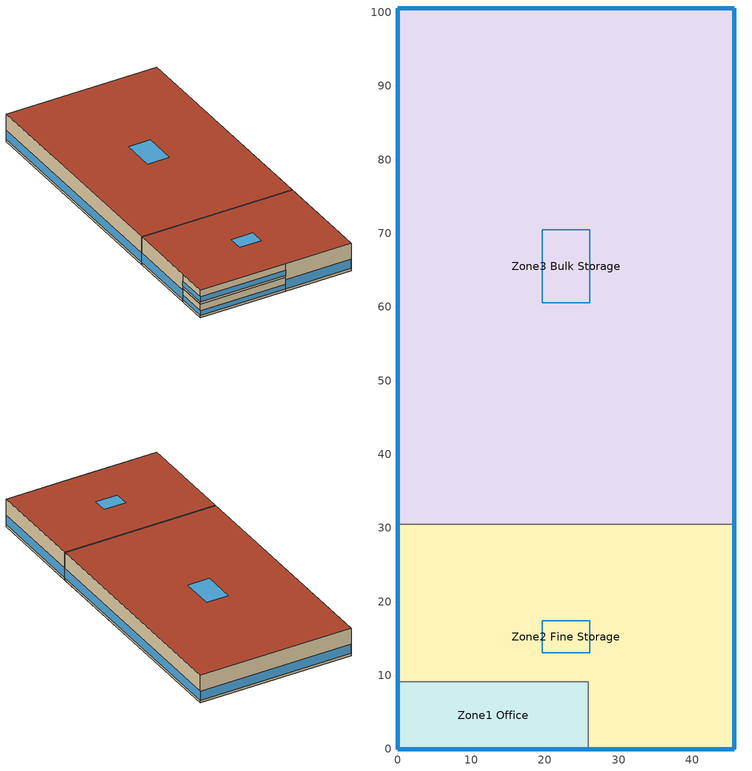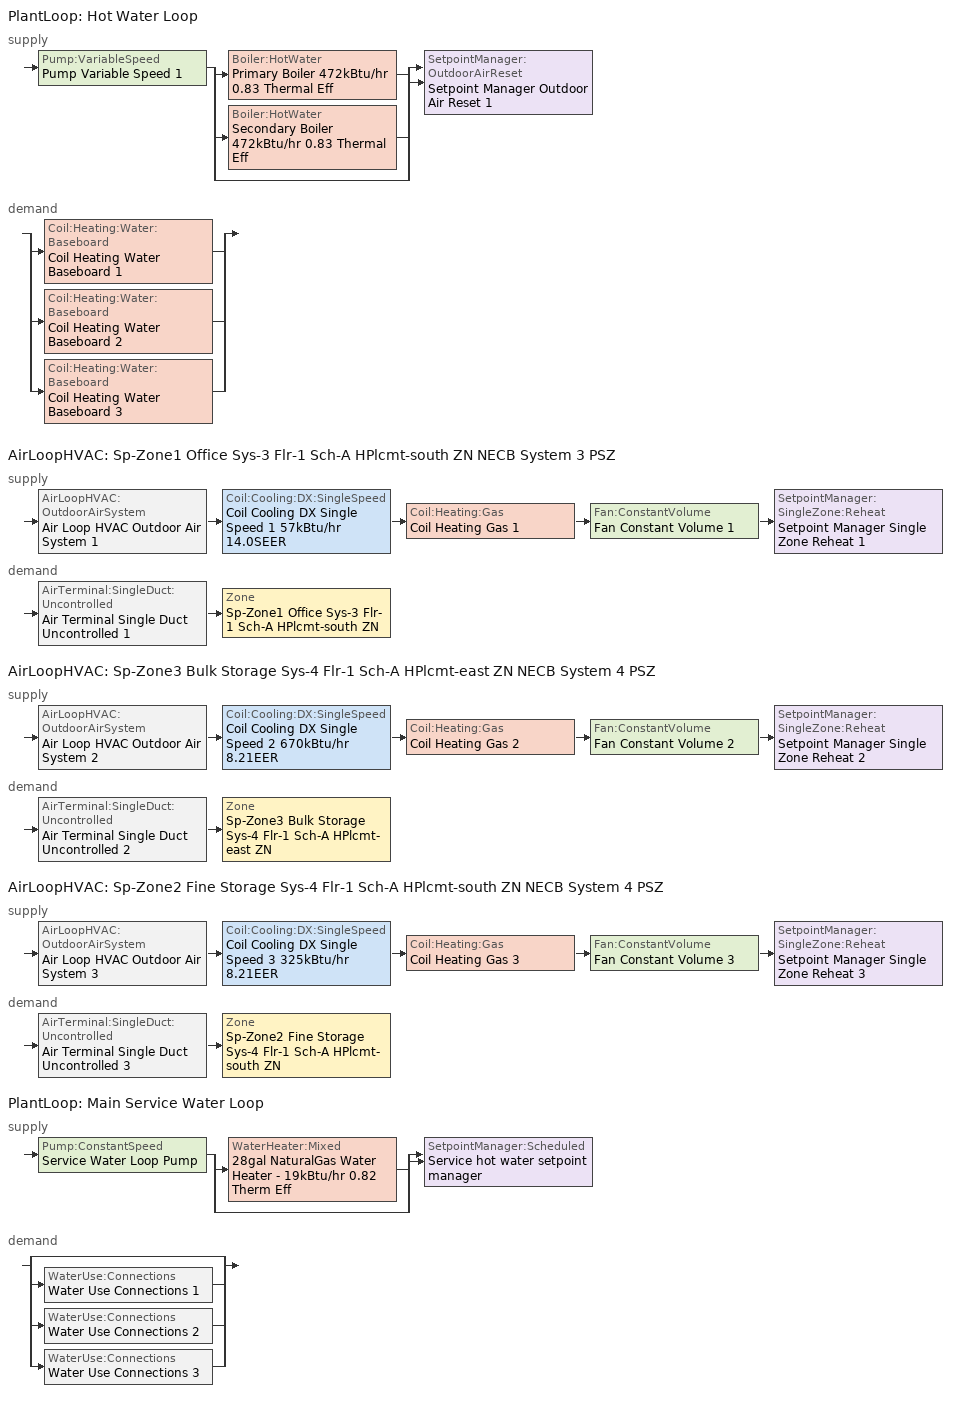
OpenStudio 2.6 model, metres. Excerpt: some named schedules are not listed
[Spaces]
Zone3 Bulk Storage
 floor ground: 45.72,100.58 45.72,30.48 0,30.48 0,100.58 z0
 wall outside: 45.72,30.48 45.72,100.58 0,100.58 0,30.48 z0:8.53
 wall to Zone2 Fine Storage: 45.72,30.48 0,30.48 z0:8.53
 window: 0,100.55 0,30.5 / 45.69,100.58 0.03,100.58 / 45.72,30.5 45.72,100.55 z0.76:3.61
 roof outside: 45.72,30.48 45.72,100.58 0,100.58 0,30.48 z8.53
 skylight: 26.09,60.57 26.09,70.49 19.63,70.49 19.63,60.57 z8.53
Zone2 Fine Storage
 floor to Zone1 Office: 0,0 0,9.14 25.91,9.14 25.91,0 z4.27
 floor ground: 45.72,30.48 45.72,0 25.91,0 25.91,9.14 0,9.14 0,30.48 z0
 wall outside: 0,30.48 0,9.14 / 25.91,0 45.72,0 45.72,30.48 z0:8.53; 0,9.14 0,0 25.91,0 z4.27:8.53
 wall to Zone1 Office: 0,9.14 25.91,9.14 25.91,0 z0:4.27
 window: 25.93,0 45.69,0 / 0,30.45 0,9.17 / 45.72,0.03 45.72,30.45 z0.76:3.61; 0.03,0 25.88,0 z5.03:6.45; 0,9.12 0,0.03 z5.03:6.46
 roof outside: 45.72,0 45.72,30.48 0,30.48 0,0 z8.53
 skylight: 26.09,13.08 26.09,17.39 19.63,17.39 19.63,13.08 z8.53
Zone1 Office
 floor ground: 25.91,9.14 25.91,0 0,0 0,9.14 z0
 wall outside: 0,9.14 0,0 25.91,0 z0:4.27
 window: 0.03,0 25.88,0 / 0,9.12 0,0.03 z0.76:2.19
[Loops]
PlantLoop 'Hot Water Loop'
 supply: Pump:VariableSpeed 'Pump Variable Speed 1' > split
  | Boiler:HotWater 'Primary Boiler 472kBtu/hr 0.83 Thermal Eff'
  | Boiler:HotWater 'Secondary Boiler 472kBtu/hr 0.83 Thermal Eff'
  | bypass
  join > SetpointManager:OutdoorAirReset 'Setpoint Manager Outdoor Air Reset 1'
 demand: split
  | Coil:Heating:Water:Baseboard 'Coil Heating Water Baseboard 1'
  | Coil:Heating:Water:Baseboard 'Coil Heating Water Baseboard 2'
  | Coil:Heating:Water:Baseboard 'Coil Heating Water Baseboard 3'
AirLoopHVAC 'Sp-Zone1 Office Sys-3 Flr-1 Sch-A HPlcmt-south ZN NECB System 3 PSZ'
 supply: AirLoopHVAC:OutdoorAirSystem 'Air Loop HVAC Outdoor Air System 1' > Coil:Cooling:DX:SingleSpeed 'Coil Cooling DX Single Speed 1 57kBtu/hr 14.0SEER' > Coil:Heating:Gas 'Coil Heating Gas 1' > Fan:ConstantVolume 'Fan Constant Volume 1' > SetpointManager:SingleZone:Reheat 'Setpoint Manager Single Zone Reheat 1'
 demand: AirTerminal:SingleDuct:Uncontrolled 'Air Terminal Single Duct Uncontrolled 1' > Zone 'Sp-Zone1 Office Sys-3 Flr-1 Sch-A HPlcmt-south ZN'
AirLoopHVAC 'Sp-Zone3 Bulk Storage Sys-4 Flr-1 Sch-A HPlcmt-east ZN NECB System 4 PSZ'
 supply: AirLoopHVAC:OutdoorAirSystem 'Air Loop HVAC Outdoor Air System 2' > Coil:Cooling:DX:SingleSpeed 'Coil Cooling DX Single Speed 2 670kBtu/hr 8.21EER' > Coil:Heating:Gas 'Coil Heating Gas 2' > Fan:ConstantVolume 'Fan Constant Volume 2' > SetpointManager:SingleZone:Reheat 'Setpoint Manager Single Zone Reheat 2'
 demand: AirTerminal:SingleDuct:Uncontrolled 'Air Terminal Single Duct Uncontrolled 2' > Zone 'Sp-Zone3 Bulk Storage Sys-4 Flr-1 Sch-A HPlcmt-east ZN'
AirLoopHVAC 'Sp-Zone2 Fine Storage Sys-4 Flr-1 Sch-A HPlcmt-south ZN NECB System 4 PSZ'
 supply: AirLoopHVAC:OutdoorAirSystem 'Air Loop HVAC Outdoor Air System 3' > Coil:Cooling:DX:SingleSpeed 'Coil Cooling DX Single Speed 3 325kBtu/hr 8.21EER' > Coil:Heating:Gas 'Coil Heating Gas 3' > Fan:ConstantVolume 'Fan Constant Volume 3' > SetpointManager:SingleZone:Reheat 'Setpoint Manager Single Zone Reheat 3'
 demand: AirTerminal:SingleDuct:Uncontrolled 'Air Terminal Single Duct Uncontrolled 3' > Zone 'Sp-Zone2 Fine Storage Sys-4 Flr-1 Sch-A HPlcmt-south ZN'
PlantLoop 'Main Service Water Loop'
 supply: Pump:ConstantSpeed 'Service Water Loop Pump' > split
  | WaterHeater:Mixed '28gal NaturalGas Water Heater - 19kBtu/hr 0.82 Therm Eff'
  | bypass
  join > SetpointManager:Scheduled 'Service hot water setpoint manager'
 demand: split
  | bypass
  | WaterUse:Connections 'Water Use Connections 1'
  | WaterUse:Connections 'Water Use Connections 2'
  | WaterUse:Connections 'Water Use Connections 3'
[ClimateZones]
Climate Zone Institution Name 1=ASHRAE; Climate Zone Document Name 1=ANSI/ASHRAE Standard 169; Climate Zone Document Year 1=2006; Climate Zone Institution Name 2=CEC; Climate Zone Document Name 2=California Climate Zone Descriptions; Climate Zone Document Year 2=1995
[Building]
Warehouse-CAN_AB_Calgary.Intl.AP.718770_CWEC2016.epw created: 2018-10-11 19:04:12 +0000: Default Construction Set=BTAP-Mass at hdd = 5000.0; Standards Number of Stories=1; Standards Number of Above Ground Stories=1; Standards Building Type=Warehouse
[Site]
Calgary Intl AP_AB_CAN: Latitude {deg}=51.114; Longitude {deg}=-114.02; Time Zone {hr}=-7; Elevation {m}=1084.1
[Site:WaterMainsTemperature]
Calculation Method=Correlation; Annual Average Outdoor Air Temperature {C}=5; Maximum Difference In Monthly Average Outdoor Air Temperatures {deltaC}=23.3
[Site:GroundTemperature:BuildingSurface]
19.527, 19.502, 19.536, 19.598, 20.002, 21.64, 22.225, 22.375, 21.449, 20.121, 19.802, 19.633
[SizingPeriod:DesignDay] Barometric Pressure {Pa}=88961; Sky Clearness=0; Rain Indicator=0; Snow Indicator=0; Day of Month=21; Daylight Saving Time Indicator=0; Humidity Indicating Type=Wetbulb; Dry-Bulb Temperature Range Modifier Type=DefaultMultipliers
Name | Maximum Dry-Bulb Temperature {C} | Daily Dry-Bulb Temperature Range {deltaC} | Humidity Indicating Conditions at Maximum Dry-Bulb | Wind Speed {m/s} | Wind Direction {deg} | Month | Day Type | Solar Model Indicator | ASHRAE Taub | ASHRAE Taud
Calgary Intl AP Ann Clg .4% Condns DB=>MWB | 28.5 | 12.1 | 16.1 | 4.5 | 160 | 7 | SummerDesignDay | ASHRAETau | 0.339 | 2.421
Calgary Intl AP Ann Htg 99.6% Condns DB | -28.5 | 0 | -28.5 | 2.9 | 200 | 1 | WinterDesignDay | ASHRAEClearSky
[Material:NoMass] Roughness=Smooth; Thermal Absorptance=0.9; Solar Absorptance=0.7
Name | Thermal Resistance {m2-K/W} | Visible Absorptance
Typical Carpet Pad | 0.21648 | 0.8
Typical Insulation 1 | 5.91238 | 0.7
Typical Insulation 2 | 4.49096 | 0.7
Typical Insulation 3 | 7.24636 | 0.7
Typical Carpet Pad 2 | 1.25503 | 0.8
Typical Carpet Pad 3 | 3.45515 | 0.8
Typical Insulation 4 | 0.526298 | 0.7
Typical Insulation 5 | 0.526316 | 0.7
[Material]
Name | Roughness | Thickness {m} | Conductivity {W/m-K} | Density {kg/m3} | Specific Heat {J/kg-K} | Thermal Absorptance | Solar Absorptance | Visible Absorptance
100mm Normalweight concrete floor | MediumSmooth | 0.1016 | 2.31 | 2322 | 832
G01 13mm gypsum board | Smooth | 0.0127 | 0.16 | 800 | 1090 | 0.9 | 0.7 | 0.5
G05 25mm wood | MediumSmooth | 0.0254 | 0.15 | 608 | 1630 | 0.9 | 0.5 | 0.5
4 in. Normalweight Concrete Floor | MediumRough | 0.1016 | 2.31 | 2322 | 832 | 0.9 | 0.7 | 0.7
1IN Stucco | Smooth | 0.0253 | 0.6918 | 1858 | 837 | 0.9 | 0.7 | 0.92
8IN CONCRETE HW RefBldg | Rough | 0.2032 | 1.311 | 2240 | 836.8 | 0.9 | 0.7 | 0.7
1/2IN Gypsum | Smooth | 0.0127 | 0.16 | 784.9 | 830 | 0.9 | 0.4 | 0.4
Metal Roof Surface; F08 Metal surface | Smooth | 0.0008 | 45.28 | 7824 | 500 | 0.9 | 0.7 | 0.7
6 in. Normalweight Concrete Floor | MediumRough | 0.1524 | 2.31 | 2322 | 832 | 0.9 | 0.7 | 0.7
[Construction]
BTAP-Int-Floor: 100mm Normalweight concrete floor, Typical Carpet Pad
BTAP-Int-Wall: G01 13mm gypsum board, G01 13mm gypsum board
BTAP-Int-Ceiling: Typical Carpet Pad, 100mm Normalweight concrete floor
BTAP-Ext-DaylightDiffuser: SimpleGlazing
BTAP-Int-Door: G05 25mm wood
BTAP-Ext-Floor-Mass:U-0.162: Typical Insulation 1, 4 in. Normalweight Concrete Floor, Typical Carpet Pad
BTAP-Ext-Wall-Mass:U-0.21: 1IN Stucco, 8IN CONCRETE HW RefBldg, Typical Insulation 2, 1/2IN Gypsum
BTAP-Ext-Roof-Metal:U-0.138: Metal Roof Surface, Typical Insulation 3
BTAP-Grnd-Floor-Mass:U-0.757: 6 in. Normalweight Concrete Floor, Typical Carpet Pad 2
BTAP-Grnd-Roof-Mass:U-0.284: 6 in. Normalweight Concrete Floor, Typical Carpet Pad 3
BTAP-Ext-Door:U-1.9000000000000001: F08 Metal surface, Typical Insulation 4
BTAP-Ext-OverHeadDoor:U-1.9000000000000001: Typical Insulation 5
BTAP-Ext-DaylightDiffuser:U=0.190 SHGC=0.600: SimpleGlazing:U=0.190 SHGC=0.600
[DefaultConstructionSet]
BTAP-Mass at hdd = 5000.0: Default Exterior Surface Constructions=BTAP-Mass at hdd = 5000.0; Default Interior Surface Constructions=Default Surface Constructions 2; Default Ground Contact Surface Constructions=BTAP-Mass at hdd = 5000.0 1; Default Exterior SubSurface Constructions=BTAP-Mass at hdd = 5000.0; Default Interior SubSurface Constructions=Default Sub Surface Constructions 2; Interior Partition Construction=BTAP-Int-Door
[DefaultSurfaceConstructions]
Name | Floor Construction | Wall Construction | Roof Ceiling Construction
Default Surface Constructions 2 | BTAP-Int-Floor | BTAP-Int-Wall | BTAP-Int-Ceiling
BTAP-Mass at hdd = 5000.0 | BTAP-Ext-Floor-Mass:U-0.162 | BTAP-Ext-Wall-Mass:U-0.21 | BTAP-Ext-Roof-Metal:U-0.138
BTAP-Mass at hdd = 5000.0 1 | BTAP-Grnd-Floor-Mass:U-0.757 | BTAP-Grnd-Roof-Mass:U-0.284 | BTAP-Grnd-Roof-Mass:U-0.284
[DefaultSubSurfaceConstructions]
Name | Fixed Window Construction | Operable Window Construction | Door Construction | Glass Door Construction | Overhead Door Construction | Skylight Construction | Tubular Daylight Dome Construction | Tubular Daylight Diffuser Construction
Default Sub Surface Constructions 2 | BTAP-Ext-DaylightDiffuser | BTAP-Ext-DaylightDiffuser | BTAP-Int-Door
BTAP-Mass at hdd = 5000.0 | BTAP-Ext-DaylightDiffuser:U=0.190 SHGC=0.600 | BTAP-Ext-DaylightDiffuser:U=0.190 SHGC=0.600 | BTAP-Ext-Door:U-1.9000000000000001 | BTAP-Ext-DaylightDiffuser:U=0.190 SHGC=0.600 | BTAP-Ext-OverHeadDoor:U-1.9000000000000001 | BTAP-Ext-DaylightDiffuser:U=0.190 SHGC=0.600 | BTAP-Ext-DaylightDiffuser:U=0.190 SHGC=0.600 | BTAP-Ext-DaylightDiffuser:U=0.190 SHGC=0.600
[WindowMaterial:SimpleGlazingSystem] Solar Heat Gain Coefficient=0.6; Visible Transmittance=0.21
Name | U-Factor {W/m2-K}
SimpleGlazing | 2.2
SimpleGlazing:U=0.190 SHGC=0.600 | 1.9
[Space] Building Story=Building Story 1; Part of Total Floor Area=Yes
Name | Space Type | Thermal Zone
Zone3 Bulk Storage | Space Function Warehouse storage area medium to bulky palletized items | Sp-Zone3 Bulk Storage Sys-4 Flr-1 Sch-A HPlcmt-east ZN
Zone2 Fine Storage | Space Function Warehouse storage area small hand-carried items(4) | Sp-Zone2 Fine Storage Sys-4 Flr-1 Sch-A HPlcmt-south ZN
Zone1 Office | Space Function Office enclosed > 25 m2 | Sp-Zone1 Office Sys-3 Flr-1 Sch-A HPlcmt-south ZN
[BuildingStory]
Building Story 1: Nominal Z Coordinate {m}=0
[SpaceType] Standards Building Type=Space Function
Name | Default Schedule Set | Design Specification Outdoor Air Object | Standards Space Type
Space Function Warehouse storage area medium to bulky palletized items | Space Function Warehouse storage area medium to bulky palletized items Schedule Set | Space Function Warehouse storage area medium to bulky palletized items Ventilation | Warehouse storage area medium to bulky palletized items
Space Function Warehouse storage area small hand-carried items(4) | Space Function Warehouse storage area small hand-carried items(4) Schedule Set | Space Function Warehouse storage area small hand-carried items(4) Ventilation | Warehouse storage area small hand-carried items(4)
Space Function Office enclosed > 25 m2 | Space Function Office enclosed > 25 m2 Schedule Set | Space Function Office enclosed > 25 m2 Ventilation | Office enclosed > 25 m2
[People:Definition] Number of People Calculation Method=People/Area; Fraction Radiant=0.3
Name | People per Space Floor Area {person/m2}
Space Function Office enclosed > 25 m2 People Definition | 0.0500182
Space Function Warehouse storage area medium to bulky palletized items People Definition | 0.0100036
Space Function Warehouse storage area small hand-carried items(4) People Definition | 0.0200073
[People] Work Efficiency Schedule=Work Efficiency Schedule; Clothing Insulation Schedule=Clothing Schedule; Air Velocity Schedule=Air Velocity Schedule; Multiplier=1
Name | People Definition | Space or SpaceType
Space Function Office enclosed > 25 m2 People | Space Function Office enclosed > 25 m2 People Definition | Space Function Office enclosed > 25 m2
Space Function Warehouse storage area medium to bulky palletized items People | Space Function Warehouse storage area medium to bulky palletized items People Definition | Space Function Warehouse storage area medium to bulky palletized items
Space Function Warehouse storage area small hand-carried items(4) People | Space Function Warehouse storage area small hand-carried items(4) People Definition | Space Function Warehouse storage area small hand-carried items(4)
[Lights:Definition] Design Level Calculation Method=Watts/Area; Fraction Radiant=0.5; Fraction Visible=0.2
Name | Watts per Space Floor Area {W/m2}
Space Function Office enclosed > 25 m2 Lights Definition | 9.99992
Space Function Warehouse storage area medium to bulky palletized items Lights Definition | 3.79997
Space Function Warehouse storage area small hand-carried items(4) Lights Definition | 7.39994
[Lights] Fraction Replaceable=1
Name | Lights Definition | Space or SpaceType
Space Function Office enclosed > 25 m2 Lights | Space Function Office enclosed > 25 m2 Lights Definition | Space Function Office enclosed > 25 m2
Space Function Warehouse storage area medium to bulky palletized items Lights | Space Function Warehouse storage area medium to bulky palletized items Lights Definition | Space Function Warehouse storage area medium to bulky palletized items
Space Function Warehouse storage area small hand-carried items(4) Lights | Space Function Warehouse storage area small hand-carried items(4) Lights Definition | Space Function Warehouse storage area small hand-carried items(4)
[ElectricEquipment:Definition] Design Level Calculation Method=Watts/Area; Fraction Radiant=0.5
Name | Watts per Space Floor Area {W/m2}
Space Function Office enclosed > 25 m2 Elec Equip Definition | 7.50273
Space Function Warehouse storage area medium to bulky palletized items Elec Equip Definition; Space Function Warehouse storage area small hand-carried items(4) Elec Equip Definition | 1.00036
[ElectricEquipment]
Name | Electric Equipment Definition | Space or SpaceType
Space Function Office enclosed > 25 m2 Elec Equip | Space Function Office enclosed > 25 m2 Elec Equip Definition | Space Function Office enclosed > 25 m2
Space Function Warehouse storage area medium to bulky palletized items Elec Equip | Space Function Warehouse storage area medium to bulky palletized items Elec Equip Definition | Space Function Warehouse storage area medium to bulky palletized items
Space Function Warehouse storage area small hand-carried items(4) Elec Equip | Space Function Warehouse storage area small hand-carried items(4) Elec Equip Definition | Space Function Warehouse storage area small hand-carried items(4)
[DesignSpecification:OutdoorAir] Outdoor Air Method=Sum; Outdoor Air Flow per Person {m3/s-person}=0; Outdoor Air Flow Rate {m3/s}=0; Outdoor Air Flow Air Changes per Hour {1/hr}=0
Name | Outdoor Air Flow per Floor Area {m3/s-m2}
Space Function Office enclosed > 25 m2 Ventilation | 0.00042164
Space Function Warehouse storage area medium to bulky palletized items Ventilation; Space Function Warehouse storage area small hand-carried items(4) Ventilation | 0.0003048
[DefaultScheduleSet] Number of People Schedule=NECB-A-Occupancy; People Activity Level Schedule=NECB-Activity; Electric Equipment Schedule=NECB-A-Electric-Equipment; Infiltration Schedule=Always On
Name | Lighting Schedule
Space Function Office enclosed > 25 m2 Schedule Set | NECB-A-Occupancy-NECB-A-Lighting-0.3-0.1-0.67-Light Ruleset
Space Function Warehouse storage area medium to bulky palletized items Schedule Set; Space Function Warehouse storage area small hand-carried items(4) Schedule Set | NECB-A-Lighting
[ThermostatSetpoint:DualSetpoint] Heating Setpoint Temperature Schedule=NECB-A-Thermostat Setpoint-Heating; Cooling Setpoint Temperature Schedule=NECB-A-Thermostat Setpoint-Cooling
Space Function Office enclosed > 25 m2 Thermostat 2; Space Function Warehouse storage area medium to bulky palletized items Thermostat 2; Space Function Warehouse storage area small hand-carried items(4) Thermostat 2
[SpaceInfiltration:DesignFlowRate] Schedule=Always On Discrete; Design Flow Rate Calculation Method=Flow/ExteriorArea; Flow per Exterior Surface Area {m3/s-m2}=0.00025; Constant Term Coefficient=0; Temperature Term Coefficient=0; Velocity Term Coefficient=0.224; Velocity Squared Term Coefficient=0
Name | Space or SpaceType
Zone1 Office Infiltration | Zone1 Office
Zone2 Fine Storage Infiltration | Zone2 Fine Storage
Zone3 Bulk Storage Infiltration | Zone3 Bulk Storage
[ThermalZone] Use Ideal Air Loads=No
Name | Thermostat
Sp-Zone1 Office Sys-3 Flr-1 Sch-A HPlcmt-south ZN | Space Function Office enclosed > 25 m2 Thermostat 2
Sp-Zone3 Bulk Storage Sys-4 Flr-1 Sch-A HPlcmt-east ZN | Space Function Warehouse storage area medium to bulky palletized items Thermostat 2
Sp-Zone2 Fine Storage Sys-4 Flr-1 Sch-A HPlcmt-south ZN | Space Function Warehouse storage area small hand-carried items(4) Thermostat 2
[Sizing:Zone] Zone Cooling Design Supply Air Temperature Input Method=SupplyAirTemperature; Zone Cooling Design Supply Air Temperature {C}=13; Zone Cooling Design Supply Air Temperature Difference {deltaC}=11.11; Zone Heating Design Supply Air Temperature Input Method=SupplyAirTemperature; Zone Heating Design Supply Air Temperature {C}=43; Zone Heating Design Supply Air Temperature Difference {deltaC}=11.11; Zone Cooling Design Supply Air Humidity Ratio {kg-H2O/kg-air}=0.0085; Zone Heating Design Supply Air Humidity Ratio {kg-H2O/kg-air}=0.008; Zone Heating Sizing Factor=1.3; Zone Cooling Sizing Factor=1.1; Cooling Design Air Flow Method=DesignDay; Heating Design Air Flow Method=DesignDay; Account for Dedicated Outdoor Air System=No; Dedicated Outdoor Air System Control Strategy=NeutralSupplyAir; Dedicated Outdoor Air Low Setpoint Temperature for Design {C}=autosize; Dedicated Outdoor Air High Setpoint Temperature for Design {C}=autosize
Sp-Zone1 Office Sys-3 Flr-1 Sch-A HPlcmt-south ZN; Sp-Zone3 Bulk Storage Sys-4 Flr-1 Sch-A HPlcmt-east ZN; Sp-Zone2 Fine Storage Sys-4 Flr-1 Sch-A HPlcmt-south ZN
[Zone equipment]
Sp-Zone1 Office Sys-3 Flr-1 Sch-A HPlcmt-south ZN: Air Terminal Single Duct Uncontrolled 1, Zone HVAC Baseboard Convective Water 1
Sp-Zone3 Bulk Storage Sys-4 Flr-1 Sch-A HPlcmt-east ZN: Air Terminal Single Duct Uncontrolled 2, Zone HVAC Baseboard Convective Water 2
Sp-Zone2 Fine Storage Sys-4 Flr-1 Sch-A HPlcmt-south ZN: Air Terminal Single Duct Uncontrolled 3, Zone HVAC Baseboard Convective Water 3
[PlantLoop] Glycol Concentration=0; Plant Loop Volume {m3}=Autocalculate; Load Distribution Scheme=Optimal
Name | Fluid Type | Maximum Loop Temperature {C} | Minimum Loop Temperature {C}
Hot Water Loop | Water
Main Service Water Loop |  | 60 | 10
[Sizing:Plant] Loop Type=Heating; Sizing Option=NonCoincident; Zone Timesteps in Averaging Window=1; Coincident Sizing Factor Mode=None
Name | Design Loop Exit Temperature {C} | Loop Design Temperature Difference {deltaC}
Hot Water Loop | 82 | 16
Main Service Water Loop | 60 | 5
[Pump:VariableSpeed]
Pump Variable Speed 1: Motor Efficiency=0.865; Pump Control Type=Intermittent; Skin Loss Radiative Fraction=0.5; Design Power Sizing Method=PowerPerFlowPerPressure; Design Electric Power per Unit Flow Rate {W/(m3/s)}=348701.1; Design Shaft Power per Unit Flow Rate per Unit Head {W-s/m3-Pa}=1.45151; Design Minimum Flow Rate Fraction=0
[Boiler:HotWater] Fuel Type=NaturalGas; Nominal Capacity {W}=138273; Nominal Thermal Efficiency=0.83; Normalized Boiler Efficiency Curve=BOILER-EFFFPLR-NECB2011; Water Outlet Upper Temperature Limit {C}=99; Boiler Flow Mode=ConstantFlow; Parasitic Electric Load {W}=0; Sizing Factor=1
Primary Boiler 472kBtu/hr 0.83 Thermal Eff; Secondary Boiler 472kBtu/hr 0.83 Thermal Eff
[SetpointManager:OutdoorAirReset]
Setpoint Manager Outdoor Air Reset 1: Control Variable=Temperature; Setpoint at Outdoor Low Temperature {C}=82; Outdoor Low Temperature {C}=-16; Setpoint at Outdoor High Temperature {C}=60; Outdoor High Temperature {C}=0
[AirLoopHVAC] Design Supply Air Flow Rate {m3/s}=AutoSize
Name | Availability Schedule
Sp-Zone1 Office Sys-3 Flr-1 Sch-A HPlcmt-south ZN NECB System 3 PSZ | Sp-Zone1 Office Sys-3 Flr-1 Sch-A HPlcmt-south ZN NECB System 3 PSZ Occ Sch
Sp-Zone3 Bulk Storage Sys-4 Flr-1 Sch-A HPlcmt-east ZN NECB System 4 PSZ | Sp-Zone3 Bulk Storage Sys-4 Flr-1 Sch-A HPlcmt-east ZN NECB System 4 PSZ Occ Sch
Sp-Zone2 Fine Storage Sys-4 Flr-1 Sch-A HPlcmt-south ZN NECB System 4 PSZ | Sp-Zone2 Fine Storage Sys-4 Flr-1 Sch-A HPlcmt-south ZN NECB System 4 PSZ Occ Sch
[Sizing:System] Type of Load to Size On=Sensible; Design Outdoor Air Flow Rate {m3/s}=Autosize; Minimum System Air Flow Ratio=1; Preheat Design Temperature {C}=7; Preheat Design Humidity Ratio {kg-H2O/kg-Air}=0.008; Precool Design Temperature {C}=13; Precool Design Humidity Ratio {kg-H2O/kg-Air}=0.008; Central Cooling Design Supply Air Temperature {C}=13; Central Heating Design Supply Air Temperature {C}=43; Sizing Option=NonCoincident; 100% Outdoor Air in Cooling=No; 100% Outdoor Air in Heating=No; Central Cooling Design Supply Air Humidity Ratio {kg-H2O/kg-Air}=0.0085; Central Heating Design Supply Air Humidity Ratio {kg-H2O/kg-Air}=0.008; Cooling Design Air Flow Method=DesignDay; Cooling Design Air Flow Rate {m3/s}=0; Heating Design Air Flow Method=DesignDay; Heating Design Air Flow Rate {m3/s}=0; System Outdoor Air Method=ZoneSum; Zone Maximum Outdoor Air Fraction=1; Cooling Supply Air Flow Rate Per Floor Area {m3/s-m2}=0.00996765; Cooling Fraction of Autosized Cooling Supply Air Flow Rate=1; Cooling Supply Air Flow Rate Per Unit Cooling Capacity {m3/s-W}=3.94755e-05; Heating Supply Air Flow Rate Per Floor Area {m3/s-m2}=0.00996765; Heating Fraction of Autosized Heating Supply Air Flow Rate=1; Heating Fraction of Autosized Cooling Supply Air Flow Rate=1; Heating Supply Air Flow Rate Per Unit Heating Capacity {m3/s-W}=3.15882e-05; Cooling Design Capacity Method=CoolingDesignCapacity; Cooling Design Capacity {W}=autosize; Cooling Design Capacity Per Floor Area {W/m2}=234.7; Fraction of Autosized Cooling Design Capacity=1; Heating Design Capacity Method=HeatingDesignCapacity; Heating Design Capacity {W}=autosize; Heating Design Capacity Per Floor Area {W/m2}=157; Fraction of Autosized Heating Design Capacity=1; Central Cooling Capacity Control Method=OnOff
Sp-Zone1 Office Sys-3 Flr-1 Sch-A HPlcmt-south ZN NECB System 3 PSZ; Sp-Zone3 Bulk Storage Sys-4 Flr-1 Sch-A HPlcmt-east ZN NECB System 4 PSZ; Sp-Zone2 Fine Storage Sys-4 Flr-1 Sch-A HPlcmt-south ZN NECB System 4 PSZ
[Fan:ConstantVolume] Availability Schedule=Always On Discrete; Fan Efficiency=0.39975; Pressure Rise {Pa}=640; Maximum Flow Rate {m3/s}=AutoSize; Motor Efficiency=0.615
Fan Constant Volume 1; Fan Constant Volume 2; Fan Constant Volume 3
[Coil:Heating:Gas] Availability Schedule=Always On Discrete; Nominal Capacity {W}=AutoSize; Parasitic Electric Load {W}=0; Part Load Fraction Correlation Curve=FURNACE-EFFPLR-NECB2011; Parasitic Gas Load {W}=0
Name | Gas Burner Efficiency
Coil Heating Gas 1 | 0.924
Coil Heating Gas 2; Coil Heating Gas 3 | 0.81
[Coil:Cooling:DX:SingleSpeed] Availability Schedule=Always On Discrete; Rated Total Cooling Capacity {W}=autosize; Rated Sensible Heat Ratio=autosize; Rated Air Flow Rate {m3/s}=autosize; Rated Evaporator Fan Power Per Volume Flow Rate {W/(m3/s)}=773.3; Total Cooling Capacity Function of Temperature Curve=DXCOOL-NECB2011-REF-CAPFT; Total Cooling Capacity Function of Flow Fraction Curve=DXCOOL-NECB2011-REF-CAPFFLOW; Energy Input Ratio Function of Temperature Curve=DXCOOL-NECB2011-REF-COOLEIRFT; Energy Input Ratio Function of Flow Fraction Curve=DXCOOL-NECB2011-REF-COOLEIRFFLOW; Part Load Fraction Correlation Curve=DXCOOL-NECB2011-REF-COOLPLFFPLR; Condenser Type=AirCooled; Evaporative Condenser Effectiveness=0; Evaporative Condenser Air Flow Rate {m3/s}=Autosize; Evaporative Condenser Pump Rated Power Consumption {W}=Autosize; Crankcase Heater Capacity {W}=0; Maximum Outdoor Dry-Bulb Temperature for Crankcase Heater Operation {C}=0; Basin Heater Capacity {W/K}=0; Basin Heater Setpoint Temperature {C}=10
Name | Rated COP {W/W}
Coil Cooling DX Single Speed 1 57kBtu/hr 14.0SEER | 3.8248
Coil Cooling DX Single Speed 2 670kBtu/hr 8.21EER | 3.20653
Coil Cooling DX Single Speed 3 325kBtu/hr 8.21EER | 2.98433
[Controller:OutdoorAir] Minimum Outdoor Air Flow Rate {m3/s}=autosize; Maximum Outdoor Air Flow Rate {m3/s}=Autosize; Economizer Control Action Type=ModulateFlow; Lockout Type=NoLockout; Minimum Limit Type=FixedMinimum; High Humidity Control=No; Heat Recovery Bypass Control Type=BypassWhenOAFlowGreaterThanMinimum
Name | Economizer Control Type | Economizer Maximum Limit Dry-Bulb Temperature {C} | Economizer Maximum Limit Enthalpy {J/kg} | Economizer Minimum Limit Dry-Bulb Temperature {C} | Minimum Outdoor Air Schedule | Controller Mechanical Ventilation
Controller Outdoor Air 1 | NoEconomizer | 28 | 64000 | -100 | Sp-Zone1 Office Sys-3 Flr-1 Sch-A HPlcmt-south ZN NECB System 3 PSZ Occ Sch | Controller Mechanical Ventilation 1
Controller Outdoor Air 2 | DifferentialEnthalpy |  |  |  | Sp-Zone3 Bulk Storage Sys-4 Flr-1 Sch-A HPlcmt-east ZN NECB System 4 PSZ Occ Sch | Controller Mechanical Ventilation 2
Controller Outdoor Air 3 | DifferentialEnthalpy |  |  |  | Sp-Zone2 Fine Storage Sys-4 Flr-1 Sch-A HPlcmt-south ZN NECB System 4 PSZ Occ Sch | Controller Mechanical Ventilation 3
[Controller:MechanicalVentilation] Availability Schedule=Always On Discrete; System Outdoor Air Method=ZoneSum
Controller Mechanical Ventilation 1; Controller Mechanical Ventilation 2; Controller Mechanical Ventilation 3
[AirLoopHVAC:OutdoorAirSystem]
Name | Controller
Air Loop HVAC Outdoor Air System 1 | Controller Outdoor Air 1
Air Loop HVAC Outdoor Air System 2 | Controller Outdoor Air 2
Air Loop HVAC Outdoor Air System 3 | Controller Outdoor Air 3
[SetpointManager:SingleZone:Reheat] Minimum Supply Air Temperature {C}=13; Maximum Supply Air Temperature {C}=43
Name | Control Zone
Setpoint Manager Single Zone Reheat 1 | Sp-Zone1 Office Sys-3 Flr-1 Sch-A HPlcmt-south ZN
Setpoint Manager Single Zone Reheat 2 | Sp-Zone3 Bulk Storage Sys-4 Flr-1 Sch-A HPlcmt-east ZN
Setpoint Manager Single Zone Reheat 3 | Sp-Zone2 Fine Storage Sys-4 Flr-1 Sch-A HPlcmt-south ZN
[AirTerminal:SingleDuct:Uncontrolled] Availability Schedule=Always On Discrete; Maximum Air Flow Rate {m3/s}=AutoSize
Air Terminal Single Duct Uncontrolled 1; Air Terminal Single Duct Uncontrolled 2; Air Terminal Single Duct Uncontrolled 3
[Coil:Heating:Water:Baseboard] Heating Design Capacity Method=HeatingDesignCapacity; Heating Design Capacity {W}=autosize; Heating Design Capacity Per Floor Area {W/m2}=0; Fraction of Autosized Heating Design Capacity=0.8
Coil Heating Water Baseboard 1; Coil Heating Water Baseboard 2; Coil Heating Water Baseboard 3
[ZoneHVAC:Baseboard:Convective:Water] Availability Schedule=Always On Discrete
Name | Heating Coil
Zone HVAC Baseboard Convective Water 1 | Coil Heating Water Baseboard 1
Zone HVAC Baseboard Convective Water 2 | Coil Heating Water Baseboard 2
Zone HVAC Baseboard Convective Water 3 | Coil Heating Water Baseboard 3
[SetpointManager:Scheduled]
Service hot water setpoint manager: Control Variable=Temperature; Schedule=Service Water Loop Temp - 140F
[Pump:ConstantSpeed]
Service Water Loop Pump: Rated Flow Rate {m3/s}=autosize; Rated Pump Head {Pa}=1205.26; Rated Power Consumption {W}=autosize; Motor Efficiency=0.7; Fraction of Motor Inefficiencies to Fluid Stream=0; Pump Control Type=Intermittent; Design Power Sizing Method=PowerPerFlowPerPressure; Design Electric Power per Unit Flow Rate {W/(m3/s)}=348701.1; Design Shaft Power per Unit Flow Rate per Unit Head {W-s/m3-Pa}=1.28205
[WaterHeater:Mixed]
28gal NaturalGas Water Heater - 19kBtu/hr 0.82 Therm Eff: Tank Volume {m3}=0.104333; Setpoint Temperature Schedule=Service Water Loop Temp - 140F; Deadband Temperature Difference {deltaC}=2; Maximum Temperature Limit {C}=82.2222; Heater Control Type=Cycle; Heater Maximum Capacity {W}=5451.37; Heater Fuel Type=NaturalGas; Heater Thermal Efficiency=0.82; Part Load Factor Curve=SWH-EFFFPLR-NECB2011; Off Cycle Parasitic Fuel Consumption Rate {W}=20; Off Cycle Parasitic Fuel Type=NaturalGas; Off Cycle Parasitic Heat Fraction to Tank=0.8; On Cycle Parasitic Fuel Type=NaturalGas; On Cycle Parasitic Heat Fraction to Tank=0; Ambient Temperature Indicator=Schedule; Ambient Temperature Schedule=Water Heater Ambient Temp Schedule - 70F; Off Cycle Loss Coefficient to Ambient Temperature {W/K}=1.31796; On Cycle Loss Coefficient to Ambient Temperature {W/K}=1.31796; Use Side Effectiveness=1; Source Side Effectiveness=1; Use Side Design Flow Rate {m3/s}=autosize; Source Side Design Flow Rate {m3/s}=autosize; Indirect Water Heating Recovery Time {hr}=1.5; Source Side Flow Control Mode=IndirectHeatPrimarySetpoint
[WaterUse:Connections]
Name | Water Use Equipment Name 1
Water Use Connections 1 | Zone1 office Service Water Use 0.09gal/min
Water Use Connections 2 | Zone2 fine storage Service Water Use 0.15gal/min
Water Use Connections 3 | Zone3 bulk storage Service Water Use 0.18gal/min
[WaterUse:Equipment:Definition]
Name | Peak Flow Rate {m3/s} | Target Temperature Schedule | Sensible Fraction Schedule | Latent Fraction Schedule
Zone1 office Service Water Use Def 0.09gal/min | 5.66156e-06 | Schedule Ruleset 5 | Schedule Ruleset 3 | Schedule Ruleset 4
Zone2 fine storage Service Water Use Def 0.15gal/min | 9.62095e-06 | Schedule Ruleset 8 | Schedule Ruleset 6 | Schedule Ruleset 7
Zone3 bulk storage Service Water Use Def 0.18gal/min | 1.10641e-05 | Schedule Ruleset 11 | Schedule Ruleset 9 | Schedule Ruleset 10
[WaterUse:Equipment] Flow Rate Fraction Schedule=NECB-A-Service Water Heating
Name | Water Use Equipment Definition | Space
Zone1 office Service Water Use 0.09gal/min | Zone1 office Service Water Use Def 0.09gal/min | Zone1 Office
Zone2 fine storage Service Water Use 0.15gal/min | Zone2 fine storage Service Water Use Def 0.15gal/min | Zone2 Fine Storage
Zone3 bulk storage Service Water Use 0.18gal/min | Zone3 bulk storage Service Water Use Def 0.18gal/min | Zone3 Bulk Storage
[HeatExchanger:AirToAir:SensibleAndLatent] Availability Schedule=Always On Discrete; Nominal Supply Air Flow Rate {m3/s}=autosize; Sensible Effectiveness at 100% Heating Air Flow=0.5; Latent Effectiveness at 100% Heating Air Flow=0.5; Sensible Effectiveness at 75% Heating Air Flow=0.5; Latent Effectiveness at 75% Heating Air Flow=0.5; Sensible Effectiveness at 100% Cooling Air Flow=0.5; Latent Effectiveness at 100% Cooling Air Flow=0.5; Sensible Effectiveness at 75% Cooling Air Flow=0.5; Latent Effectiveness at 75% Cooling Air Flow=0.5; Supply Air Outlet Temperature Control=Yes; Heat Exchanger Type=Rotary; Frost Control Type=ExhaustOnly; Threshold Temperature {C}=-23.3; Initial Defrost Time Fraction=0.167; Rate of Defrost Time Fraction Increase {1/K}=1.44; Economizer Lockout=Yes
Name | Nominal Electric Power {W}
Sp-Zone1 Office Sys-3 Flr-1 Sch-A HPlcmt-south ZN NECB System 3 PSZ ERV | 121.662
Sp-Zone2 Fine Storage Sys-4 Flr-1 Sch-A HPlcmt-south ZN NECB System 4 PSZ ERV | 354.73
Sp-Zone3 Bulk Storage Sys-4 Flr-1 Sch-A HPlcmt-east ZN NECB System 4 PSZ ERV | 750.88
[SetpointManager:OutdoorAirPretreat] Minimum Setpoint Temperature {C}=-99; Maximum Setpoint Temperature {C}=99; Minimum Setpoint Humidity Ratio {kgWater/kgDryAir}=1e-05; Maximum Setpoint Humidity Ratio {kgWater/kgDryAir}=1
Setpoint Manager Outdoor Air Pretreat 1; Setpoint Manager Outdoor Air Pretreat 2; Setpoint Manager Outdoor Air Pretreat 3
[AvailabilityManager:NightCycle] Control Type=CycleOnAny; Thermostat Tolerance {deltaC}=1; Cycling Run Time {s}=3600
Availability Manager Night Cycle 1; Availability Manager Night Cycle 2; Availability Manager Night Cycle 3
[Schedule:Ruleset]
Clothing Schedule: Default Day Schedule=Clothing Schedule Default Winter Clothes
Air Velocity Schedule: Default Day Schedule=Air Velocity Schedule Default
Work Efficiency Schedule: Default Day Schedule=Work Efficiency Schedule Default
NECB-A-Occupancy: Default Day Schedule=NECB-A-Occupancy Default
NECB-Activity: Default Day Schedule=NECB-Activity Default; Summer Design Day Schedule=NECB-Activity Summer Design Day; Winter Design Day Schedule=NECB-Activity Winter Design Day
NECB-A-Occupancy-NECB-A-Lighting-0.3-0.1-0.67-Light Ruleset: Default Day Schedule=NECB-A-Occupancy-NECB-A-Lighting-0.3-0.1-0.67-Light Default
NECB-A-Electric-Equipment: Default Day Schedule=NECB-A-Electric-Equipment Default
Always On: Default Day Schedule=Always On Default
NECB-A-Thermostat Setpoint-Heating: Default Day Schedule=NECB-A-Thermostat Setpoint-Heating Default
NECB-A-Thermostat Setpoint-Cooling: Default Day Schedule=NECB-A-Thermostat Setpoint-Cooling Default
NECB-A-Lighting: Default Day Schedule=NECB-A-Lighting Default
Service Water Loop Temp - 140F: Default Day Schedule=Service Water Loop Temp - 140F Default
Water Heater Ambient Temp Schedule - 70F: Default Day Schedule=Water Heater Ambient Temp Schedule - 70F Default
Schedule Ruleset 3: Default Day Schedule=Schedule Day 5
Schedule Ruleset 4: Default Day Schedule=Schedule Day 6
Schedule Ruleset 5: Default Day Schedule=Schedule Day 7
NECB-A-Service Water Heating: Default Day Schedule=NECB-A-Service Water Heating Default
Schedule Ruleset 6: Default Day Schedule=Schedule Day 8
Schedule Ruleset 7: Default Day Schedule=Schedule Day 9
Schedule Ruleset 8: Default Day Schedule=Schedule Day 10
Schedule Ruleset 9: Default Day Schedule=Schedule Day 11
Schedule Ruleset 10: Default Day Schedule=Schedule Day 12
Schedule Ruleset 11: Default Day Schedule=Schedule Day 13
Sp-Zone1 Office Sys-3 Flr-1 Sch-A HPlcmt-south ZN NECB System 3 PSZ Occ Sch: Default Day Schedule=Sp-Zone1 Office Sys-3 Flr-1 Sch-A HPlcmt-south ZN NECB System 3 PSZ Occ Sch Default; Summer Design Day Schedule=Sp-Zone1 Office Sys-3 Flr-1 Sch-A HPlcmt-south ZN NECB System 3 PSZ Occ Sch Summer Design Day; Winter Design Day Schedule=Sp-Zone1 Office Sys-3 Flr-1 Sch-A HPlcmt-south ZN NECB System 3 PSZ Occ Sch Winter Design Day
Sp-Zone2 Fine Storage Sys-4 Flr-1 Sch-A HPlcmt-south ZN NECB System 4 PSZ Occ Sch: Default Day Schedule=Sp-Zone2 Fine Storage Sys-4 Flr-1 Sch-A HPlcmt-south ZN NECB System 4 PSZ Occ Sch Default; Summer Design Day Schedule=Sp-Zone2 Fine Storage Sys-4 Flr-1 Sch-A HPlcmt-south ZN NECB System 4 PSZ Occ Sch Summer Design Day; Winter Design Day Schedule=Sp-Zone2 Fine Storage Sys-4 Flr-1 Sch-A HPlcmt-south ZN NECB System 4 PSZ Occ Sch Winter Design Day
Sp-Zone3 Bulk Storage Sys-4 Flr-1 Sch-A HPlcmt-east ZN NECB System 4 PSZ Occ Sch: Default Day Schedule=Sp-Zone3 Bulk Storage Sys-4 Flr-1 Sch-A HPlcmt-east ZN NECB System 4 PSZ Occ Sch Default; Summer Design Day Schedule=Sp-Zone3 Bulk Storage Sys-4 Flr-1 Sch-A HPlcmt-east ZN NECB System 4 PSZ Occ Sch Summer Design Day; Winter Design Day Schedule=Sp-Zone3 Bulk Storage Sys-4 Flr-1 Sch-A HPlcmt-east ZN NECB System 4 PSZ Occ Sch Winter Design Day
[Schedule:Day]
Clothing Schedule Default Winter Clothes; Always On Default; Sp-Zone1 Office Sys-3 Flr-1 Sch-A HPlcmt-south ZN NECB System 3 PSZ Occ Sch Default; Sp-Zone1 Office Sys-3 Flr-1 Sch-A HPlcmt-south ZN NECB System 3 PSZ Occ Sch Winter Design Day; Sp-Zone1 Office Sys-3 Flr-1 Sch-A HPlcmt-south ZN NECB System 3 PSZ Occ Sch Summer Design Day; Sp-Zone2 Fine Storage Sys-4 Flr-1 Sch-A HPlcmt-south ZN NECB System 4 PSZ Occ Sch Default; Sp-Zone2 Fine Storage Sys-4 Flr-1 Sch-A HPlcmt-south ZN NECB System 4 PSZ Occ Sch Winter Design Day; Sp-Zone2 Fine Storage Sys-4 Flr-1 Sch-A HPlcmt-south ZN NECB System 4 PSZ Occ Sch Summer Design Day; Sp-Zone3 Bulk Storage Sys-4 Flr-1 Sch-A HPlcmt-east ZN NECB System 4 PSZ Occ Sch Default; Sp-Zone3 Bulk Storage Sys-4 Flr-1 Sch-A HPlcmt-east ZN NECB System 4 PSZ Occ Sch Winter Design Day; Sp-Zone3 Bulk Storage Sys-4 Flr-1 Sch-A HPlcmt-east ZN NECB System 4 PSZ Occ Sch Summer Design Day: 24, 0, 1
Clothing Schedule Summer Clothes: 24, 0, 0.5
Air Velocity Schedule Default; NECB-A-Electric-Equipment Sat Day; NECB-A-Electric-Equipment Sun|Hol Day; Schedule Day 5; Schedule Day 8; Schedule Day 11: 24, 0, 0.2
Work Efficiency Schedule Default; NECB-A-Occupancy Sat Day; NECB-A-Occupancy Sun|Hol Day: 24, 0, 0
NECB-A-Occupancy Default; NECB-A-Occupancy Default|Wkdy Day: 7, 0, 0, 8, 0, 0.1, 9, 0, 0.7, 12, 0, 0.9, 14, 0, 0.5, 17, 0, 0.9, 18, 0, 0.7, 19, 0, 0.3, 23, 0, 0.1, 24, 0, 0
NECB-Activity Default; NECB-Activity Winter Design Day; NECB-Activity Summer Design Day: 24, 0, 130
NECB-A-Occupancy-NECB-A-Lighting-0.3-0.1-0.67-Light Default: 7, 0, 0.03495, 8, 0, 0.2097, 9, 0, 0.8, 17, 0, 0.9, 18, 0, 0.8, 19, 0, 0.5, 21, 0, 0.2097, 23, 0, 0.0699, 24, 0, 0.03495
NECB-A-Electric-Equipment Default; NECB-A-Electric-Equipment Default|Wkdy Day: 7, 0, 0.2, 8, 0, 0.3, 9, 0, 0.8, 18, 0, 0.9, 19, 0, 0.5, 21, 0, 0.3, 24, 0, 0.2
NECB-A-Thermostat Setpoint-Heating Default; NECB-A-Thermostat Setpoint-Heating Default|Wkdy Day: 6, 0, 18, 7, 0, 20, 21, 0, 22, 24, 0, 18
NECB-A-Thermostat Setpoint-Heating Sat Day; NECB-A-Thermostat Setpoint-Heating Sun|Hol Day: 24, 0, 18
NECB-A-Thermostat Setpoint-Cooling Default; NECB-A-Thermostat Setpoint-Cooling Default|Wkdy Day: 6, 0, 35, 21, 0, 24, 24, 0, 35
NECB-A-Thermostat Setpoint-Cooling Sat Day; NECB-A-Thermostat Setpoint-Cooling Sun|Hol Day: 24, 0, 35
NECB-A-Lighting Default; NECB-A-Lighting Default|Wkdy Day: 7, 0, 0.05, 8, 0, 0.3, 9, 0, 0.8, 17, 0, 0.9, 18, 0, 0.8, 19, 0, 0.5, 21, 0, 0.3, 23, 0, 0.1, 24, 0, 0.05
NECB-A-Lighting Sat Day; NECB-A-Lighting Sun|Hol Day; Schedule Day 6; Schedule Day 9; Schedule Day 12: 24, 0, 0.05
Service Water Loop Temp - 140F Default; Schedule Day 7; Schedule Day 10; Schedule Day 13: 24, 0, 60
Water Heater Ambient Temp Schedule - 70F Default: 24, 0, 21.1111
NECB-A-Service Water Heating Default: 7, 0, 0.05, 8, 0, 0.1, 10, 0, 0.5, 16, 0, 0.9, 17, 0, 0.7, 18, 0, 0.5, 19, 0, 0.3, 22, 0, 0.2, 24, 0, 0.05
[Schedule:Rule] Date Specification Type=DateRange; Start Day=1
Name | Schedule Ruleset | Rule Order | Day Schedule | Start Month | End Month | End Day | Apply Monday | Apply Tuesday | Apply Wednesday | Apply Thursday | Apply Friday | Apply Saturday | Apply Sunday
Schedule Rule 1 | Clothing Schedule | 0 | Clothing Schedule Summer Clothes | 5 | 9 | 30
Schedule Rule 2 | NECB-A-Occupancy | 2 | NECB-A-Occupancy Default|Wkdy Day | 1 | 12 | 31 | Yes | Yes | Yes | Yes | Yes
Schedule Rule 3 | NECB-A-Occupancy | 1 | NECB-A-Occupancy Sat Day | 1 | 12 | 31 |  |  |  |  |  | Yes
Schedule Rule 4 | NECB-A-Occupancy | 0 | NECB-A-Occupancy Sun|Hol Day | 1 | 12 | 31 |  |  |  |  |  |  | Yes
Schedule Rule 5 | NECB-A-Occupancy-NECB-A-Lighting-0.3-0.1-0.67-Light Ruleset | 2 | NECB-A-Occupancy-NECB-A-Lighting-0.3-0.1-0.67-Default|Wkdy-Light Day | 1 | 12 | 31 | Yes | Yes | Yes | Yes | Yes
Schedule Rule 6 | NECB-A-Occupancy-NECB-A-Lighting-0.3-0.1-0.67-Light Ruleset | 1 | NECB-A-Occupancy-NECB-A-Lighting-0.3-0.1-0.67-Sat-Light Day | 1 | 12 | 31 |  |  |  |  |  | Yes
Schedule Rule 7 | NECB-A-Occupancy-NECB-A-Lighting-0.3-0.1-0.67-Light Ruleset | 0 | NECB-A-Occupancy-NECB-A-Lighting-0.3-0.1-0.67-Sun|Hol-Light Day | 1 | 12 | 31 |  |  |  |  |  |  | Yes
Schedule Rule 8 | NECB-A-Electric-Equipment | 2 | NECB-A-Electric-Equipment Default|Wkdy Day | 1 | 12 | 31 | Yes | Yes | Yes | Yes | Yes
Schedule Rule 9 | NECB-A-Electric-Equipment | 1 | NECB-A-Electric-Equipment Sat Day | 1 | 12 | 31 |  |  |  |  |  | Yes
Schedule Rule 10 | NECB-A-Electric-Equipment | 0 | NECB-A-Electric-Equipment Sun|Hol Day | 1 | 12 | 31 |  |  |  |  |  |  | Yes
Schedule Rule 11 | NECB-A-Thermostat Setpoint-Heating | 2 | NECB-A-Thermostat Setpoint-Heating Default|Wkdy Day | 1 | 12 | 31 | Yes | Yes | Yes | Yes | Yes
Schedule Rule 12 | NECB-A-Thermostat Setpoint-Heating | 1 | NECB-A-Thermostat Setpoint-Heating Sat Day | 1 | 12 | 31 |  |  |  |  |  | Yes
Schedule Rule 13 | NECB-A-Thermostat Setpoint-Heating | 0 | NECB-A-Thermostat Setpoint-Heating Sun|Hol Day | 1 | 12 | 31 |  |  |  |  |  |  | Yes
Schedule Rule 14 | NECB-A-Thermostat Setpoint-Cooling | 2 | NECB-A-Thermostat Setpoint-Cooling Default|Wkdy Day | 1 | 12 | 31 | Yes | Yes | Yes | Yes | Yes
Schedule Rule 15 | NECB-A-Thermostat Setpoint-Cooling | 1 | NECB-A-Thermostat Setpoint-Cooling Sat Day | 1 | 12 | 31 |  |  |  |  |  | Yes
Schedule Rule 16 | NECB-A-Thermostat Setpoint-Cooling | 0 | NECB-A-Thermostat Setpoint-Cooling Sun|Hol Day | 1 | 12 | 31 |  |  |  |  |  |  | Yes
Schedule Rule 17 | NECB-A-Lighting | 2 | NECB-A-Lighting Default|Wkdy Day | 1 | 12 | 31 | Yes | Yes | Yes | Yes | Yes
Schedule Rule 18 | NECB-A-Lighting | 1 | NECB-A-Lighting Sat Day | 1 | 12 | 31 |  |  |  |  |  | Yes
Schedule Rule 19 | NECB-A-Lighting | 0 | NECB-A-Lighting Sun|Hol Day | 1 | 12 | 31 |  |  |  |  |  |  | Yes
Schedule Rule 20 | NECB-A-Service Water Heating | 2 | NECB-A-Service Water Heating Default|Wkdy Day | 1 | 12 | 31 | Yes | Yes | Yes | Yes | Yes
Schedule Rule 21 | NECB-A-Service Water Heating | 1 | NECB-A-Service Water Heating Sat Day | 1 | 12 | 31 |  |  |  |  |  | Yes
Schedule Rule 22 | NECB-A-Service Water Heating | 0 | NECB-A-Service Water Heating Sun|Hol Day | 1 | 12 | 31 |  |  |  |  |  |  | Yes
Sp-Zone1 Office Sys-3 Flr-1 Sch-A HPlcmt-south ZN NECB System 3 PSZ Occ Sch Monday Rule | Sp-Zone1 Office Sys-3 Flr-1 Sch-A HPlcmt-south ZN NECB System 3 PSZ Occ Sch | 6 | Sp-Zone1 Office Sys-3 Flr-1 Sch-A HPlcmt-south ZN NECB System 3 PSZ Occ Sch Monday | 1 | 12 | 25 | Yes
Sp-Zone1 Office Sys-3 Flr-1 Sch-A HPlcmt-south ZN NECB System 3 PSZ Occ Sch Tuesday Rule | Sp-Zone1 Office Sys-3 Flr-1 Sch-A HPlcmt-south ZN NECB System 3 PSZ Occ Sch | 5 | Sp-Zone1 Office Sys-3 Flr-1 Sch-A HPlcmt-south ZN NECB System 3 PSZ Occ Sch Tuesday | 1 | 12 | 26 |  | Yes
Sp-Zone1 Office Sys-3 Flr-1 Sch-A HPlcmt-south ZN NECB System 3 PSZ Occ Sch Wednesday Rule | Sp-Zone1 Office Sys-3 Flr-1 Sch-A HPlcmt-south ZN NECB System 3 PSZ Occ Sch | 4 | Sp-Zone1 Office Sys-3 Flr-1 Sch-A HPlcmt-south ZN NECB System 3 PSZ Occ Sch Wednesday | 1 | 12 | 27 |  |  | Yes
Sp-Zone1 Office Sys-3 Flr-1 Sch-A HPlcmt-south ZN NECB System 3 PSZ Occ Sch Thursday Rule | Sp-Zone1 Office Sys-3 Flr-1 Sch-A HPlcmt-south ZN NECB System 3 PSZ Occ Sch | 3 | Sp-Zone1 Office Sys-3 Flr-1 Sch-A HPlcmt-south ZN NECB System 3 PSZ Occ Sch Thursday | 1 | 12 | 28 |  |  |  | Yes
Sp-Zone1 Office Sys-3 Flr-1 Sch-A HPlcmt-south ZN NECB System 3 PSZ Occ Sch Friday Rule | Sp-Zone1 Office Sys-3 Flr-1 Sch-A HPlcmt-south ZN NECB System 3 PSZ Occ Sch | 2 | Sp-Zone1 Office Sys-3 Flr-1 Sch-A HPlcmt-south ZN NECB System 3 PSZ Occ Sch Friday | 1 | 12 | 29 |  |  |  |  | Yes
Sp-Zone1 Office Sys-3 Flr-1 Sch-A HPlcmt-south ZN NECB System 3 PSZ Occ Sch Saturday Rule | Sp-Zone1 Office Sys-3 Flr-1 Sch-A HPlcmt-south ZN NECB System 3 PSZ Occ Sch | 1 | Sp-Zone1 Office Sys-3 Flr-1 Sch-A HPlcmt-south ZN NECB System 3 PSZ Occ Sch Saturday | 1 | 12 | 30 |  |  |  |  |  | Yes
Sp-Zone1 Office Sys-3 Flr-1 Sch-A HPlcmt-south ZN NECB System 3 PSZ Occ Sch Sunday Rule | Sp-Zone1 Office Sys-3 Flr-1 Sch-A HPlcmt-south ZN NECB System 3 PSZ Occ Sch | 0 | Sp-Zone1 Office Sys-3 Flr-1 Sch-A HPlcmt-south ZN NECB System 3 PSZ Occ Sch Sunday | 1 | 12 | 31 |  |  |  |  |  |  | Yes
Sp-Zone2 Fine Storage Sys-4 Flr-1 Sch-A HPlcmt-south ZN NECB System 4 PSZ Occ Sch Monday Rule | Sp-Zone2 Fine Storage Sys-4 Flr-1 Sch-A HPlcmt-south ZN NECB System 4 PSZ Occ Sch | 6 | Sp-Zone2 Fine Storage Sys-4 Flr-1 Sch-A HPlcmt-south ZN NECB System 4 PSZ Occ Sch Monday | 1 | 12 | 25 | Yes
Sp-Zone2 Fine Storage Sys-4 Flr-1 Sch-A HPlcmt-south ZN NECB System 4 PSZ Occ Sch Tuesday Rule | Sp-Zone2 Fine Storage Sys-4 Flr-1 Sch-A HPlcmt-south ZN NECB System 4 PSZ Occ Sch | 5 | Sp-Zone2 Fine Storage Sys-4 Flr-1 Sch-A HPlcmt-south ZN NECB System 4 PSZ Occ Sch Tuesday | 1 | 12 | 26 |  | Yes
Sp-Zone2 Fine Storage Sys-4 Flr-1 Sch-A HPlcmt-south ZN NECB System 4 PSZ Occ Sch Wednesday Rule | Sp-Zone2 Fine Storage Sys-4 Flr-1 Sch-A HPlcmt-south ZN NECB System 4 PSZ Occ Sch | 4 | Sp-Zone2 Fine Storage Sys-4 Flr-1 Sch-A HPlcmt-south ZN NECB System 4 PSZ Occ Sch Wednesday | 1 | 12 | 27 |  |  | Yes
Sp-Zone2 Fine Storage Sys-4 Flr-1 Sch-A HPlcmt-south ZN NECB System 4 PSZ Occ Sch Thursday Rule | Sp-Zone2 Fine Storage Sys-4 Flr-1 Sch-A HPlcmt-south ZN NECB System 4 PSZ Occ Sch | 3 | Sp-Zone2 Fine Storage Sys-4 Flr-1 Sch-A HPlcmt-south ZN NECB System 4 PSZ Occ Sch Thursday | 1 | 12 | 28 |  |  |  | Yes
Sp-Zone2 Fine Storage Sys-4 Flr-1 Sch-A HPlcmt-south ZN NECB System 4 PSZ Occ Sch Friday Rule | Sp-Zone2 Fine Storage Sys-4 Flr-1 Sch-A HPlcmt-south ZN NECB System 4 PSZ Occ Sch | 2 | Sp-Zone2 Fine Storage Sys-4 Flr-1 Sch-A HPlcmt-south ZN NECB System 4 PSZ Occ Sch Friday | 1 | 12 | 29 |  |  |  |  | Yes
Sp-Zone2 Fine Storage Sys-4 Flr-1 Sch-A HPlcmt-south ZN NECB System 4 PSZ Occ Sch Saturday Rule | Sp-Zone2 Fine Storage Sys-4 Flr-1 Sch-A HPlcmt-south ZN NECB System 4 PSZ Occ Sch | 1 | Sp-Zone2 Fine Storage Sys-4 Flr-1 Sch-A HPlcmt-south ZN NECB System 4 PSZ Occ Sch Saturday | 1 | 12 | 30 |  |  |  |  |  | Yes
Sp-Zone2 Fine Storage Sys-4 Flr-1 Sch-A HPlcmt-south ZN NECB System 4 PSZ Occ Sch Sunday Rule | Sp-Zone2 Fine Storage Sys-4 Flr-1 Sch-A HPlcmt-south ZN NECB System 4 PSZ Occ Sch | 0 | Sp-Zone2 Fine Storage Sys-4 Flr-1 Sch-A HPlcmt-south ZN NECB System 4 PSZ Occ Sch Sunday | 1 | 12 | 31 |  |  |  |  |  |  | Yes
Sp-Zone3 Bulk Storage Sys-4 Flr-1 Sch-A HPlcmt-east ZN NECB System 4 PSZ Occ Sch Monday Rule | Sp-Zone3 Bulk Storage Sys-4 Flr-1 Sch-A HPlcmt-east ZN NECB System 4 PSZ Occ Sch | 6 | Sp-Zone3 Bulk Storage Sys-4 Flr-1 Sch-A HPlcmt-east ZN NECB System 4 PSZ Occ Sch Monday | 1 | 12 | 25 | Yes
Sp-Zone3 Bulk Storage Sys-4 Flr-1 Sch-A HPlcmt-east ZN NECB System 4 PSZ Occ Sch Tuesday Rule | Sp-Zone3 Bulk Storage Sys-4 Flr-1 Sch-A HPlcmt-east ZN NECB System 4 PSZ Occ Sch | 5 | Sp-Zone3 Bulk Storage Sys-4 Flr-1 Sch-A HPlcmt-east ZN NECB System 4 PSZ Occ Sch Tuesday | 1 | 12 | 26 |  | Yes
Sp-Zone3 Bulk Storage Sys-4 Flr-1 Sch-A HPlcmt-east ZN NECB System 4 PSZ Occ Sch Wednesday Rule | Sp-Zone3 Bulk Storage Sys-4 Flr-1 Sch-A HPlcmt-east ZN NECB System 4 PSZ Occ Sch | 4 | Sp-Zone3 Bulk Storage Sys-4 Flr-1 Sch-A HPlcmt-east ZN NECB System 4 PSZ Occ Sch Wednesday | 1 | 12 | 27 |  |  | Yes
Sp-Zone3 Bulk Storage Sys-4 Flr-1 Sch-A HPlcmt-east ZN NECB System 4 PSZ Occ Sch Thursday Rule | Sp-Zone3 Bulk Storage Sys-4 Flr-1 Sch-A HPlcmt-east ZN NECB System 4 PSZ Occ Sch | 3 | Sp-Zone3 Bulk Storage Sys-4 Flr-1 Sch-A HPlcmt-east ZN NECB System 4 PSZ Occ Sch Thursday | 1 | 12 | 28 |  |  |  | Yes
Sp-Zone3 Bulk Storage Sys-4 Flr-1 Sch-A HPlcmt-east ZN NECB System 4 PSZ Occ Sch Friday Rule | Sp-Zone3 Bulk Storage Sys-4 Flr-1 Sch-A HPlcmt-east ZN NECB System 4 PSZ Occ Sch | 2 | Sp-Zone3 Bulk Storage Sys-4 Flr-1 Sch-A HPlcmt-east ZN NECB System 4 PSZ Occ Sch Friday | 1 | 12 | 29 |  |  |  |  | Yes
Sp-Zone3 Bulk Storage Sys-4 Flr-1 Sch-A HPlcmt-east ZN NECB System 4 PSZ Occ Sch Saturday Rule | Sp-Zone3 Bulk Storage Sys-4 Flr-1 Sch-A HPlcmt-east ZN NECB System 4 PSZ Occ Sch | 1 | Sp-Zone3 Bulk Storage Sys-4 Flr-1 Sch-A HPlcmt-east ZN NECB System 4 PSZ Occ Sch Saturday | 1 | 12 | 30 |  |  |  |  |  | Yes
Sp-Zone3 Bulk Storage Sys-4 Flr-1 Sch-A HPlcmt-east ZN NECB System 4 PSZ Occ Sch Sunday Rule | Sp-Zone3 Bulk Storage Sys-4 Flr-1 Sch-A HPlcmt-east ZN NECB System 4 PSZ Occ Sch | 0 | Sp-Zone3 Bulk Storage Sys-4 Flr-1 Sch-A HPlcmt-east ZN NECB System 4 PSZ Occ Sch Sunday | 1 | 12 | 31 |  |  |  |  |  |  | Yes
[Schedule:Constant]
Always On Discrete: Value=1
[Curve:Biquadratic] Minimum Value of x=13; Maximum Value of x=24; Minimum Value of y=24; Maximum Value of y=46
Name | Coefficient1 Constant | Coefficient2 x | Coefficient3 x**2 | Coefficient4 y | Coefficient5 y**2 | Coefficient6 x*y
DXCOOL-NECB2011-REF-CAPFT | 0.867905 | 0.0142459 | 0.00055436 | -0.0075575 | 3.3e-05 | -0.0001918
DXCOOL-NECB2011-REF-COOLEIRFT | 0.116936 | 0.0284933 | -0.0004112 | 0.0214108 | 0.00016103 | -0.0006791
[Curve:Quadratic] Coefficient1 Constant=1; Coefficient2 x=0; Coefficient3 x**2=0; Minimum Value of x=0; Maximum Value of x=1
DXCOOL-NECB2011-REF-CAPFFLOW; DXCOOL-NECB2011-REF-COOLEIRFFLOW
[Curve:Cubic] Maximum Value of x=1
Name | Coefficient1 Constant | Coefficient2 x | Coefficient3 x**2 | Coefficient4 x**3 | Minimum Value of x
DXCOOL-NECB2011-REF-COOLPLFFPLR | 0.0277 | 4.9151 | -8.184 | 4.2702 | 0.7
BOILER-EFFFPLR-NECB2011 | 0.2901 | 2.6664 | -3.764 | 1.82 | 0
SWH-EFFFPLR-NECB2011 | 0.7576 | 1.0071 | -1.4443 | 0.6844 | 0
FURNACE-EFFPLR-NECB2011 | 0.7277 | 1.0667 | -1.5174 | 0.7282 | 0
